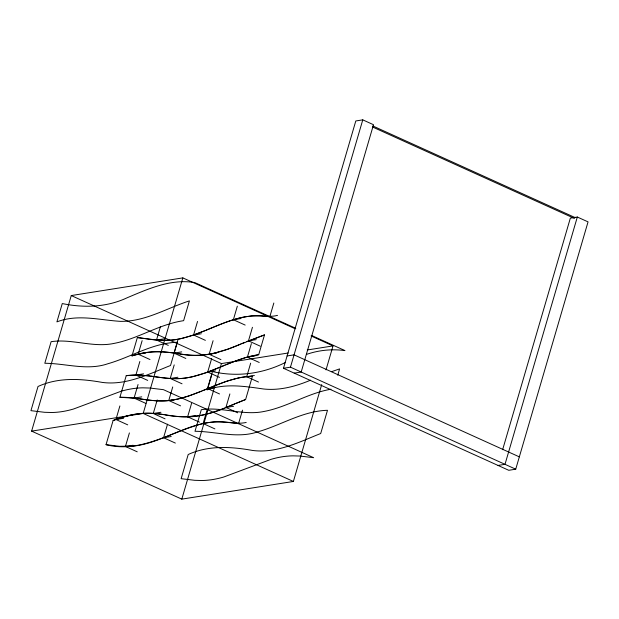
<?xml version="1.0" encoding="UTF-8"?>
<svg xmlns="http://www.w3.org/2000/svg" width="619" height="619" viewBox="0 0 619 619"><rect width="100%" height="100%" fill="white"/><g stroke="black" fill="none" stroke-linecap="round" stroke-linejoin="round"><path stroke-width="0.93" d="M321.694 384.631L293.383 481.458L181.8 499.138L31.615 431.126L71.255 295.565L182.837 277.885L295.255 328.797M246.215 422.46C234.562 425.029 222.708 420.123 210.87 422.274A244.327 113.331 -65.6 0 0 203.512 423.442C171.316 431.466 140.691 453.634 106.042 444.666L113.107 420.502L128.597 415.542A245.596 113.919 -65.6 0 1 136.056 414.057A247.136 114.639 -65.6 0 1 140.598 413.515C157.977 411.689 174.953 418.282 192.331 416.672A246.563 114.368 -65.6 0 0 198.699 415.883A246.354 114.275 -65.6 0 0 203.357 414.978L212.905 412.324L224.705 407.998M136.257 398.35L119.9 397.282L126.214 375.679L136.954 374.99L149.821 375.981M232.891 361.96L246.548 357.279L258.719 354.687L264.506 334.894L227.885 349.108L213.454 353.434A246.664 114.414 -65.6 0 1 209.725 354.192A245.998 114.113 -65.6 0 1 202.428 355.128C185.05 356.737 168.082 350.145 150.703 351.971A244.853 113.579 -65.6 0 0 147.067 352.389A245.418 113.842 -65.6 0 0 142.447 353.178L132.002 355.886L137.356 337.564L158.518 340.241L171.718 340.102A244.784 113.548 -65.6 0 0 179.053 339.034A247.987 115.033 -65.6 0 0 181.862 338.431L192.401 335.421L205.222 330.577M127.723 424.851L115.923 419.504L119.885 405.948M149.984 359.531L138.184 354.184L142.146 340.628M147.693 380.406L135.894 375.068L139.855 361.511M145.883 403.418L134.083 398.079L138.052 384.523M137.232 451.816L125.433 446.477L129.402 432.921M168.306 345.394L156.506 340.055L160.468 326.499M31.615 431.126L143.198 413.446L182.837 277.885M165.064 418.839L153.264 413.492L157.226 399.936M185.824 358.447L174.016 353.109L177.986 339.552M182.04 383.795L170.24 378.457L174.21 364.901M180.562 405.855L168.763 400.508L172.724 386.952M175.355 443.08L163.555 437.734L167.525 424.185M205.376 340.342L193.577 334.995L197.538 321.439M199.434 422.158L187.634 416.811L191.604 403.255M220.929 359.608L209.129 354.261L213.091 340.705M219.497 377.397L207.698 372.058L211.667 358.502M219.528 393.955L207.729 388.608L211.698 375.052M214.894 428.89L203.094 423.543L207.063 409.987M245.17 325.076L233.371 319.737L237.332 306.181M181.8 499.138L221.44 363.577L288.199 353M237.719 412.827L225.92 407.48L229.881 393.924M260.282 346.183L248.482 340.845L252.444 327.289M259.222 362.463L247.414 357.117L251.384 343.56M258.494 382.062L246.695 376.716L250.656 363.16M242.509 410.126L238.547 423.682C226.833 421.771 214.778 420.951 203.094 423.543M235.677 403.487L245.611 399.51L252.405 376.29L245.225 376.832A246.966 114.561 -65.6 0 0 237.828 378.108L226.345 381.358L212.526 386.62M273.83 303.016L269.861 316.572L260.437 315.822L251.593 316.038A248.196 115.126 -65.6 0 0 248.877 316.317C233.881 318.135 220.047 324.511 206.22 330.167M502.636 449.688L570.347 218.128L577.326 217.029L588.05 221.881L515.735 469.187L508.756 470.293L283.487 368.274L355.801 120.968L362.78 119.862L373.505 124.721L301.19 372.027L294.211 373.125M283.487 368.274L290.458 367.168L362.78 119.862M326.012 369.876L333.022 345.905L311.063 335.955M337.757 375.199L339.599 368.901L331.784 371.609M577.326 217.029L505.003 464.327L498.032 465.434M241.774 343.615L244.768 342.369M230.678 405.553L234.678 403.898M224.937 365.179L206.065 372.7L192.61 376.708A247.105 114.623 -65.6 0 1 188.872 377.466C176.183 380.043 163.284 377.992 150.665 376.097M211.528 387.03L202.545 390.744M225.695 407.596L245.611 399.51M246.764 341.541L264.506 334.894M225.935 364.761L231.901 362.355M285.297 362.525C262.727 373.814 237.077 377.273 212.449 371.578L207.094 389.893C225.362 383.146 244.838 386.326 263.524 388.987C279.703 390.759 295.75 386.388 310.56 380.182M240.776 344.025C221.826 352.613 200.757 358.107 179.951 353.96M201.546 391.154L188.733 395.982L178.202 398.969A247.484 114.794 -65.6 0 1 175.394 399.557C162.704 402.296 149.744 400.416 137.101 398.466M229.68 405.971C209.524 415.643 186.783 419.434 164.801 414.769M113.107 420.502C129.147 413.902 146.842 411.48 163.965 414.645M306.39 354.439C318.723 350.137 332.008 348.822 344.953 350.586L311.581 335.467M132.002 355.886C147.16 350.733 163.501 350.988 179.108 353.836M203.512 423.442C181.862 428.069 162.72 440.279 141.07 444.906A244.327 113.331 -65.6 0 1 133.712 446.075L119.606 446.299L106.042 444.666M331.026 389.204C307.62 393.235 287.301 407.147 263.965 411.473C243.027 415.867 222.283 406.567 201.307 409.685L194.993 431.288C216.008 431.412 237.309 438.886 258.03 431.776C281.328 425.129 302.699 410.977 327.49 410.296L320.704 433.517C298.977 442.121 276.685 453.595 252.567 450.454C231.142 446.616 208.549 445.193 188.199 454.508L181.135 478.68L194.699 480.305L201.655 480.514A249.867 115.9 -65.6 0 0 223.738 477.017L271.029 459.344A249.867 115.9 -65.6 0 1 293.112 455.847L300.068 456.056L313.632 457.689L163.455 389.668L149.891 388.043L142.927 387.834A249.867 115.9 -65.6 0 0 120.844 391.332L73.56 409.004A249.867 115.9 -65.6 0 1 51.47 412.502L44.514 412.293L30.95 410.66L38.014 386.488C58.364 377.172 80.965 378.604 102.383 382.434C126.5 385.575 148.8 374.1 170.519 365.496L177.313 342.276C152.522 342.965 131.143 357.109 107.845 363.755C87.132 370.866 65.823 363.392 44.808 363.268L51.122 341.673C72.098 338.547 92.85 347.855 113.788 343.46C138.029 338.918 159.114 324.194 183.626 320.681L189.414 300.888C166.573 308.208 144.97 321.849 120.248 321.346C99.187 319.992 77.507 313.918 56.909 321.88L62.271 303.558C83.96 308.061 106.824 307.341 127.143 297.77C148.459 288.779 171.037 278.604 194.768 282.566L295.774 328.31M233.371 319.737L241.039 318.514M277.536 315.357C268.112 317.942 258.44 314.305 248.877 316.317A245.286 113.78 -65.6 0 0 241.487 317.578C213.284 324.054 187.735 343.321 157.659 340.179C150.85 339.614 144.126 338.423 137.356 337.564M156.506 340.055L164.174 338.841M193.577 334.995L201.245 333.78M138.184 354.184L145.852 352.969M248.482 340.845L256.15 339.63M174.016 353.109L181.692 351.894M209.129 354.261L216.797 353.047M247.414 357.117L255.09 355.902M135.894 375.068L143.569 373.853M307.272 349.983L333.022 345.905M287.092 355.948L294.064 354.842L519.333 456.868M207.698 372.058L215.373 370.843M170.24 378.457L177.916 377.242M246.695 376.716L254.363 375.501M134.083 398.079L141.759 396.864M207.729 388.608L215.404 387.393M168.763 400.508L176.43 399.294M153.264 413.492L160.94 412.277M115.923 419.504L123.591 418.289M225.92 407.48L233.587 406.265M187.634 416.811L195.31 415.597M163.555 437.734L171.231 436.519M125.433 446.477L133.108 445.262M258.719 354.687L255.036 355.283A249 115.498 -65.6 0 0 251.299 356.057C229.804 361.163 210.684 373.373 188.872 377.466A245.72 113.981 -65.6 0 1 181.576 378.426C163.006 380.02 144.784 372.808 126.214 375.679M119.9 397.282C136.056 396.849 151.872 402.327 168.066 400.609A244.869 113.587 -65.6 0 0 175.394 399.557C199.558 394.752 220.65 380.058 245.225 376.832A248.173 115.119 -65.6 0 1 252.405 376.29M372.901 125.997L574.943 217.501M372.421 126.941L574.463 218.445M290.458 367.168L515.735 469.187M71.255 295.565L221.44 363.577M143.198 413.446L293.383 481.458"/></g></svg>
